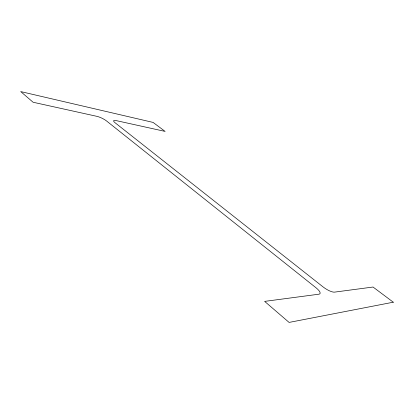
<?xml version="1.0" encoding="UTF-8"?>
<svg xmlns="http://www.w3.org/2000/svg" width="414" height="414" viewBox="0 0 414 414"><rect width="100%" height="100%" fill="white"/><g stroke="black" fill="none" stroke-linecap="round" stroke-linejoin="round"><path stroke-width="0.62" d="M393.3 302.204L289.091 322.418L264.639 301.387L318.956 294.194A9.957 3.012 32.2 0 0 316.017 287.782L106.476 120.914A7.587 1.785 25.5 0 0 96.866 116.334L33.099 102.248L20.7 91.582L153.102 122.42L165.124 131.419L115.951 120.552A7.302 1.677 25.9 0 0 115.118 122.787L323.143 286.969A9.574 2.753 32.3 0 0 334.486 292.134L373.03 287.031L393.3 302.204"/></g></svg>
